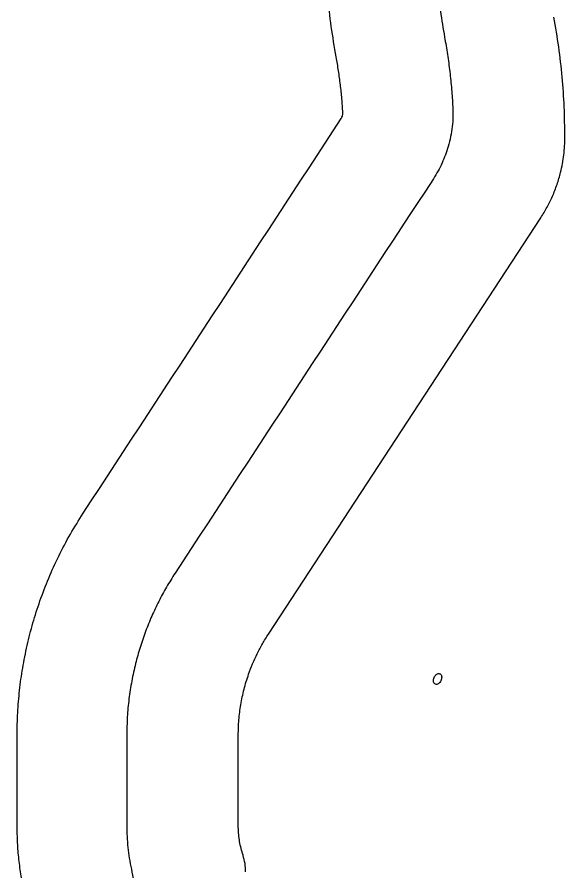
# Model space of a CAD drawing. Header units: millimetres. Extents: x 8 to 862, y 8 to 585.
# Drawn here: x 69.72 to 99.36, y 329.35 to 375.64 of the extents above; entities that cross this region are included whole.
import ezdxf

# ---------------------------------------------------------------- set-up
doc = ezdxf.new("R2010")
doc.units = ezdxf.units.MM
doc.layers.add('OUTLINE', color=7, linetype='Continuous', lineweight=25)

msp = doc.modelspace()

# ---------------------------------------------------------------- linework, layer by layer
at = {"layer": 'OUTLINE'}
for p, q in [((83.31474, 342.22696), (98.05512, 364.77071)), ((81.68442, 331.85461), (81.68441, 336.75441)), ((81.94622, 330.25448), (81.91477, 330.35448))]:
    msp.add_line(p, q, dxfattribs=at)
for centre, major_axis, ratio, start_param, end_param in [((-11019.07941, 306.46034), (24020.84896, 34157.89932), 0.21930478, 4.86662947, 4.86724786), ((11117.42971, 306.46034), (24020.84896, 34157.89932), 0.21930478, 1.72206394, 1.72268206), ((-9191.06416, 306.46034), (0, 34561.72333), 0.26794919, 4.71312373, 4.7132655), ((9336.43252, 306.46034), (0, 34561.72333), 0.26794919, 1.56991981, 1.57006158)]:
    msp.add_ellipse(centre, major_axis=major_axis, ratio=ratio, start_param=start_param, end_param=end_param, dxfattribs=at)
for points, knots in [([(86.98551, 373.48025), (86.89195, 374.02889), (86.70482, 375.12615), (86.51939, 376.79052), (86.39853, 378.46545), (86.38327, 379.58766), (86.37565, 380.14876)], [0, 0, 0, 0, 0.24897113, 0.49794213, 0.74897168, 1, 1, 1, 1]), ([(92.34272, 380.14876), (92.34848, 379.68199), (92.36002, 378.74846), (92.45875, 377.34732), (92.61238, 375.94724), (92.76957, 375.01912), (92.84816, 374.55507)], [0, 0, 0, 0, 0.24897, 0.49793997, 0.74896954, 1, 1, 1, 1]), ([(99.35937, 369.14876), (99.35237, 369.69049), (99.33836, 370.77395), (99.22286, 372.40008), (99.04366, 374.02494), (98.86066, 375.10202), (98.76915, 375.64056)], [0, 0, 0, 0, 0.24897074, 0.49794168, 0.74897116, 1, 1, 1, 1]), ([(92.84816, 374.55507), (92.90209, 374.2442), (93.00995, 373.62245), (93.13398, 372.68267), (93.23258, 371.73861), (93.27269, 371.10632), (93.29274, 370.79017)], [0, 0, 0, 0, 0.24949971, 0.49899744, 0.74949871, 1, 1, 1, 1]), ([(87.34478, 370.46401), (87.32854, 370.7163), (87.29604, 371.22086), (87.21653, 371.97621), (87.11641, 372.73013), (87.02915, 373.23021), (86.98551, 373.48025)], [0, 0, 0, 0, 0.24949862, 0.49899644, 0.74949769, 1, 1, 1, 1]), ([(93.29274, 370.79017), (93.29815, 370.61078), (93.30898, 370.252), (93.2683, 369.70926), (93.18432, 369.16667), (93.0586, 368.65368), (92.9011, 368.17737), (92.71736, 367.73518), (92.50178, 367.30326), (92.33037, 367.02847), (92.24466, 366.89107)], [0, 0, 0, 0, 0.1310935, 0.26218783, 0.3970855, 0.53198376, 0.64769458, 0.76340631, 0.88170325, 1, 1, 1, 1]), ([(87.26065, 370.1499), (87.28361, 370.19208), (87.33463, 370.28582), (87.34794, 370.39845), (87.34496, 370.46038), (87.34478, 370.46401)], [0, 0, 0, 0, 0.435106999, 0.966831264, 1, 1, 1, 1]), ([(98.05512, 364.77071), (98.17193, 364.95913), (98.40554, 365.33596), (98.69793, 365.94133), (98.94391, 366.57334), (99.11695, 367.16539), (99.23233, 367.70144), (99.30491, 368.17856), (99.35079, 368.66158), (99.35651, 368.98636), (99.35937, 369.14876)], [0, 0, 0, 0, 0.14351101, 0.28702161, 0.43470001, 0.58237851, 0.6860171, 0.7896584, 0.89482841, 1, 1, 1, 1]), ([(69.71814, 336.75441), (69.72457, 337.16016), (69.73745, 337.97198), (69.84215, 339.18583), (70.01048, 340.40394), (70.25102, 341.62217), (70.56295, 342.83619), (70.95015, 344.05111), (71.41537, 345.2614), (71.965, 346.4665), (72.58483, 347.64511), (73.0593, 348.3999), (73.29653, 348.7773)], [0, 0, 0, 0, 0.09568975, 0.19145294, 0.28714263, 0.38561174, 0.48416086, 0.5826296, 0.68620789, 0.78978599, 0.89489302, 1, 1, 1, 1]), ([(78.26629, 345.52779), (78.10951, 345.27959), (77.79583, 344.78301), (77.37808, 344.00694), (76.99685, 343.20337), (76.65889, 342.37142), (76.36535, 341.51398), (76.11459, 340.61952), (75.91181, 339.6899), (75.76256, 338.72249), (75.6681, 337.74278), (75.65619, 337.08386), (75.65023, 336.75441)], [0, 0, 0, 0, 0.09484865, 0.18976895, 0.28461724, 0.38217048, 0.47980202, 0.5773551, 0.68222232, 0.78708968, 0.8935449, 1, 1, 1, 1]), ([(81.68441, 336.75441), (81.69109, 337.0314), (81.70446, 337.58538), (81.81264, 338.41864), (81.98758, 339.24801), (82.21151, 339.98577), (82.45748, 340.62555), (82.70795, 341.17447), (82.99041, 341.7113), (83.20663, 342.05507), (83.31474, 342.22696)], [0, 0, 0, 0, 0.143493718, 0.286986817, 0.434644948, 0.582303749, 0.685961557, 0.789619898, 0.894809793, 1, 1, 1, 1]), ([(92.29821, 339.55883), (92.31565, 339.54324), (92.35053, 339.51206), (92.42098, 339.50405), (92.49502, 339.5268), (92.5664, 339.5799), (92.62751, 339.65721), (92.67208, 339.75118), (92.6948, 339.85185), (92.69223, 339.94756), (92.66394, 340.0263), (92.61333, 340.07821), (92.54706, 340.09787), (92.47313, 340.08469), (92.39925, 340.04116), (92.33268, 339.97155), (92.28065, 339.88213), (92.24984, 339.78181), (92.24531, 339.68301), (92.26414, 339.6062), (92.28866, 339.57211), (92.29821, 339.55883)], [0, 0, 0, 0, 0.05249885, 0.1050116, 0.15723636, 0.20955768, 0.26246726, 0.31630653, 0.37112159, 0.42654759, 0.48183175, 0.53613728, 0.58906986, 0.6409803, 0.69276552, 0.7453514, 0.79922929, 0.85425027, 0.90972669, 0.96482667, 1, 1, 1, 1]), ([(70.10761, 328.24826), (70.04804, 328.54346), (69.92889, 329.13386), (69.81057, 330.03335), (69.73347, 330.94082), (69.72395, 331.55001), (69.7192, 331.85461)], [0, 0, 0, 0, 0.24856343, 0.49712536, 0.74856318, 1, 1, 1, 1]), ([(75.64917, 331.85461), (75.65212, 331.65874), (75.65802, 331.267), (75.70719, 330.6789), (75.78367, 330.09144), (75.86187, 329.70291), (75.90097, 329.50865)], [0, 0, 0, 0, 0.24856299, 0.49712443, 0.74856264, 1, 1, 1, 1]), ([(81.91477, 330.35448), (81.87971, 330.475), (81.80958, 330.71605), (81.73912, 331.08925), (81.69296, 331.46924), (81.68727, 331.72615), (81.68442, 331.85461)], [0, 0, 0, 0, 0.24708382, 0.49416747, 0.74708196, 1, 1, 1, 1]), ([(82.08443, 329.35441), (82.07871, 329.50527), (82.06713, 329.81056), (81.98684, 330.10536), (81.94622, 330.25448)], [0, 0, 0, 0, 0.494174579, 1, 1, 1, 1]), ([(75.90097, 329.50865), (75.94376, 329.2829), (76.02984, 328.82878), (76.04225, 328.36674), (76.04849, 328.13439)], [0, 0, 0, 0, 0.4971276, 1, 1, 1, 1])]:
    msp.add_open_spline(points, degree=3, knots=knots, dxfattribs=at)

doc.saveas('drawing.dxf')
